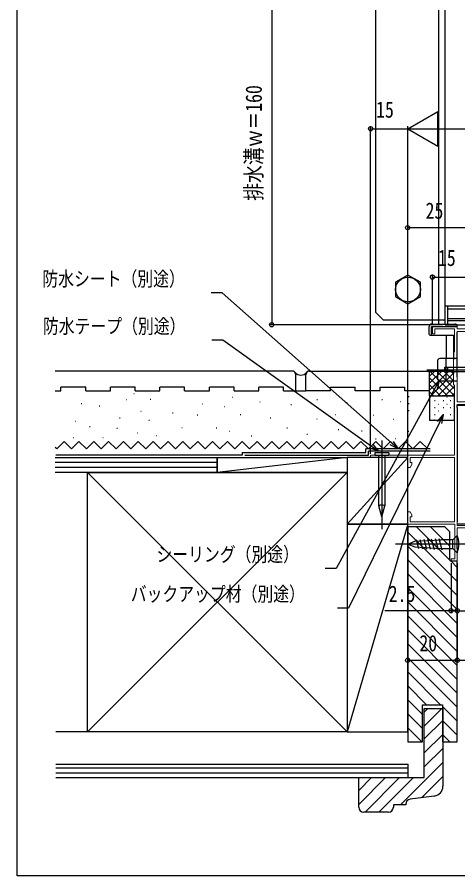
# Model space of a CAD drawing. Units: millimetres, scale not verified. Extents: x -495 to 495, y -800 to 801.
# Drawn here: x -495 to -316.8, y -799.9 to -452.5 of the extents above; entities that cross this region are included whole.
import ezdxf
from ezdxf.enums import TextEntityAlignment as Align

# ---------------------------------------------------------------- set-up
doc = ezdxf.new("R2010")
doc.units = ezdxf.units.MM
doc.header["$LTSCALE"] = 4
doc.layers.add('0-2_YKK_11', color=7, linetype='Continuous', lineweight=18)
for name, color, linetype in [('0-5_YKK_13', 4, 'Continuous'), ('0-7_YKK_D', 6, 'Continuous'), ('0-8_YKK_ZWAK', 7, 'Continuous'), ('0-9_YSS_K', 3, 'Continuous')]:
    doc.layers.add(name, color=color, linetype=linetype)
doc.styles.add('ＭＳ ゴシック', font='')
doc.styles.get('ＭＳ ゴシック').set_extended_font_data('MS Gothic')

msp = doc.modelspace()

# ---------------------------------------------------------------- linework, layer by layer
at = {"layer": '0-2_YKK_11'}
for points in [[(-305.599, -578.665), (-317.099, -578.665), (-317.099, -577.665), (-327.099, -577.665), (-327.099, -580.665), (-326.099, -580.665), (-326.099, -578.665), (-318.199, -578.665), (-318.199, -587.765), (-318.599, -588.165), (-318.599, -601.165), (-318.199, -601.565), (-318.199, -629.665), (-352.099, -629.665), (-352.099, -630.665), (-337.918, -630.665), (-337.659, -630.516), (-337.099, -630.666), (-337.099, -634.666), (-336.099, -634.666), (-335.449, -633.541), (-335.449, -632.666), (-336.099, -632.666), (-336.099, -630.665), (-318.199, -630.665), (-318.199, -656.665), (-336.099, -656.665), (-336.099, -654.666), (-335.449, -654.666), (-335.449, -653.792), (-336.099, -652.666), (-337.099, -652.666), (-337.099, -657.665), (-318.099, -657.665), (-318.099, -671.665), (-319.599, -671.665), (-319.599, -672.665), (-317.099, -672.665), (-317.099, -659.165), (-305.599, -659.165)], [(-304.099, -607.665), (-304.099, -606.665), (-305.099, -606.665), (-305.099, -608.165), (-317.099, -608.165), (-317.099, -579.665), (-312.099, -579.665), (-312.099, -581.665)], [(-317.099, -658.165), (-317.099, -609.165), (-305.599, -609.165)], [(-304.099, -657.665), (-304.099, -656.665), (-305.099, -656.665), (-305.099, -658.165), (-317.099, -658.165)]]:
    msp.add_lwpolyline(points, dxfattribs=at)
at = {"layer": '0-5_YKK_13'}
for p, q in [((-324.501, -576.967), (-324.501, -416.967)), ((-322.001, -576.967), (-322.001, -416.967)), ((-350.001, -571.967), (-350.001, -421.967)), ((-311.501, -569.467), (-322.001, -569.467)), ((-321.001, -569.467), (-321.001, -576.967)), ((-350.001, -571.967), (-347.001, -574.967)), ((-321.001, -570.467), (-300.501, -570.467)), ((-347.001, -574.967), (-324.501, -574.967)), ((-324.501, -574.967), (-322.001, -574.967)), ((-321.001, -574.467), (-300.501, -574.467)), ((-321.001, -575.267), (-300.501, -575.267)), ((-328.599, -577.965), (-328.599, -580.365)), ((-327.599, -577.965), (-327.599, -581.165)), ((-327.299, -576.665), (-317.899, -576.665)), ((-327.299, -577.665), (-317.099, -577.665)), ((-322.001, -576.967), (-321.001, -576.967)), ((-322.001, -576.967), (-300.501, -576.967)), ((-317.099, -577.665), (-317.099, -577.465)), ((-317.099, -598.165), (-317.099, -579.965)), ((-327.799, -581.165), (-318.599, -581.165)), ((-321.599, -581.165), (-321.599, -590.665)), ((-318.599, -581.165), (-318.599, -591.165)), ((-325.099, -591.665), (-325.099, -598.665)), ((-321.635, -590.665), (-324.099, -590.665)), ((-321.635, -590.665), (-321.635, -599.665)), ((-317.099, -590.665), (-321.635, -590.665)), ((-329.439, -595.165), (-310.155, -595.165)), ((-313.096, -596.062), (-322.096, -596.062)), ((-320.845, -596.062), (-320.845, -594.062)), ((-318.599, -595.665), (-318.599, -596.665)), ((-324.099, -599.665), (-321.635, -599.665)), ((-321.635, -599.665), (-317.099, -599.665)), ((-317.099, -610.465), (-317.099, -656.665)), ((-347.599, -623.725), (-347.599, -659.665)), ((-344.779, -628.725), (-350.419, -628.725)), ((-350.419, -628.725), (-350.419, -629.665)), ((-344.779, -628.725), (-344.779, -629.665)), ((-350.419, -629.665), (-344.779, -629.665)), ((-348.799, -650.186), (-348.799, -629.665)), ((-346.399, -629.665), (-346.399, -650.186)), ((-347.599, -654.665), (-348.799, -650.186)), ((-347.599, -650.028), (-347.599, -654.665)), ((-347.599, -654.665), (-346.399, -650.186)), ((-326.026, -663.457), (-324.825, -667.939)), ((-324.496, -663.372), (-323.248, -668.027)), ((-312.099, -665.665), (-342.099, -665.665)), ((-333.677, -663.881), (-332.706, -667.502)), ((-332.147, -663.796), (-331.13, -667.59)), ((-330.616, -663.711), (-329.554, -667.677)), ((-329.086, -663.627), (-327.977, -667.765)), ((-327.556, -663.542), (-326.401, -667.852)), ((-318.849, -663.915), (-323.766, -663.915)), ((-318.849, -667.415), (-318.849, -663.915)), ((-317.099, -667.415), (-317.099, -663.915)), ((-323.766, -667.415), (-318.849, -667.415))]:
    msp.add_line(p, q, dxfattribs=at)
msp.add_lwpolyline([(-337.001, -556.893), (-342.001, -559.78), (-342.001, -565.554), (-337.001, -568.44), (-332.001, -565.554), (-332.001, -559.78)], close=True, dxfattribs=at)
for points in [[(-322.096, -596.062), (-322.096, -594.062), (-313.096, -594.062)], [(-317.099, -610.465), (-317.099, -609.465), (-308.599, -609.465)], [(-305.599, -656.165), (-305.599, -657.665), (-317.099, -657.665)], [(-317.099, -663.915), (-317.099, -662.165), (-318.849, -663.915)], [(-337.099, -665.665), (-334.283, -664.498), (-323.766, -663.915)], [(-337.099, -665.665), (-334.283, -666.831), (-323.766, -667.415)], [(-317.099, -667.415), (-317.099, -669.165), (-318.849, -667.415)]]:
    msp.add_lwpolyline(points, dxfattribs=at)
msp.add_circle((-337.001, -562.667), 5, dxfattribs=at)
for centre, radius, start, end in [((-327.299, -577.965), 1.3, 90, 180), ((-327.299, -577.965), 0.3, 90, 180), ((-317.899, -577.465), 0.8, 0, 90), ((-327.799, -580.365), 0.8, 180, 270), ((-324.099, -591.665), 1, 90, 180), ((-324.099, -598.665), 1, 180, 270), ((-348.064, -651.135), 1.2, 67.21414, 127.78586), ((-347.135, -651.135), 1.2, 52.21414, 112.78586), ((-325.499, -665.665), 9.1, 337.38014, 22.61986)]:
    msp.add_arc(centre, radius, start, end, dxfattribs=at)
at = {"layer": '0-7_YKK_D'}
for p, q in [((-392.099, -416.967), (-392.099, -576.967)), ((-337.099, -497.665), (-324.975, -490.665)), ((-324.975, -504.665), (-324.975, -490.665)), ((-352.099, -629.165), (-352.099, -496.665)), ((-337.099, -656.365), (-337.099, -496.665)), ((-337.099, -656.365), (-337.099, -496.665)), ((-352.099, -497.665), (-337.099, -497.665)), ((-337.099, -497.665), (-324.975, -504.665)), ((-337.099, -497.665), (-312.851, -497.665)), ((-323.099, -497.665), (322.901, -497.665)), ((-337.099, -629.666), (-337.099, -536.665)), ((-337.099, -537.665), (-312.096, -537.665)), ((-327.099, -576.965), (-327.099, -556.665)), ((-327.099, -557.665), (-312.099, -557.665)), ((-323.001, -576.967), (-393.099, -576.967)), ((-337.099, -658.365), (-337.099, -713.665)), ((-319.599, -673.365), (-319.599, -693.665)), ((-317.099, -673.365), (-317.099, -713.665)), ((-317.099, -673.365), (-317.099, -713.665)), ((-317.099, -673.365), (-317.099, -693.665)), ((-319.599, -692.665), (-346.399, -692.665)), ((-317.099, -692.665), (-319.599, -692.665)), ((-317.099, -692.665), (-313.699, -692.665)), ((-337.099, -712.665), (-317.099, -712.665)), ((-317.099, -712.665), (-304.099, -712.665))]:
    msp.add_line(p, q, dxfattribs=at)
for points in [[(-341.003, -627.163), (-343.547, -624.907), (-412.158, -564.059), (-416.558, -564.059)], [(-348.974, -628.163), (-351.741, -626.187), (-411.915, -583.218), (-416.315, -583.218)], [(-324.41, -599.553), (-326.044, -602.535), (-366.023, -675.534), (-370.423, -675.534)], [(-326.843, -602.097), (-324.41, -599.553), (-325.245, -602.972)], [(-322.742, -613.393), (-324.238, -616.447), (-361.048, -691.573), (-365.448, -691.573)], [(-325.056, -616.046), (-322.742, -613.393), (-323.419, -616.847)], [(-342.943, -624.225), (-341.003, -627.163), (-344.151, -625.588)], [(-351.211, -625.446), (-348.974, -628.163), (-352.27, -626.928)]]:
    msp.add_lwpolyline(points, dxfattribs=at)
for centre in [(-352.099, -497.665), (-337.099, -537.665), (-327.099, -557.665), (-392.099, -576.967), (-319.599, -692.665), (-317.099, -692.665), (-337.099, -712.665), (-317.099, -712.665), (-317.099, -712.665)]:
    msp.add_circle(centre, 0.85, dxfattribs=at)
at = {"layer": '0-8_YKK_ZWAK'}
msp.add_lwpolyline([(495, -799.9), (-495, -799.9), (-495, 760.1)], dxfattribs=at)
at = {"layer": '0-9_YSS_K'}
for p, q in [((-383.798, -595.665), (-479.619, -595.665)), ((-382.298, -603.665), (-382.298, -597.165)), ((-378.298, -603.665), (-378.298, -597.165)), ((-376.798, -595.665), (-328.298, -595.665)), ((-328.298, -603.665), (-328.298, -595.665)), ((-326.18, -595.665), (-328.298, -597.783)), ((-323.351, -595.665), (-328.298, -600.612)), ((-320.523, -595.665), (-328.298, -603.44)), ((-328.298, -605.665), (-328.298, -595.665)), ((-328.298, -595.665), (-318.698, -595.665)), ((-328.194, -595.665), (-318.298, -605.561)), ((-318.698, -596.669), (-327.694, -605.665)), ((-325.366, -595.665), (-318.298, -602.732)), ((-322.537, -595.665), (-318.698, -599.504)), ((-319.709, -595.665), (-318.698, -596.676)), ((-328.298, -598.389), (-321.023, -605.665)), ((-318.698, -599.497), (-324.866, -605.665)), ((-479.619, -603.665), (-477.296, -603.665)), ((-477.296, -603.665), (-477.296, -602.165)), ((-467.296, -602.165), (-477.296, -602.165)), ((-467.296, -603.665), (-467.296, -602.165)), ((-447.296, -602.165), (-457.296, -602.165)), ((-447.296, -603.665), (-447.296, -602.165)), ((-447.296, -603.665), (-437.298, -603.665)), ((-437.298, -603.665), (-437.298, -602.165)), ((-427.298, -602.165), (-437.298, -602.165)), ((-427.298, -603.665), (-427.298, -602.165)), ((-407.298, -602.165), (-417.298, -602.165)), ((-407.298, -603.665), (-407.298, -602.165)), ((-387.3, -602.165), (-397.3, -602.165)), ((-387.3, -603.665), (-387.3, -602.165)), ((-387.3, -603.665), (-382.298, -603.665)), ((-382.298, -603.665), (-378.298, -603.665)), ((-368.296, -603.665), (-378.298, -603.665)), ((-368.296, -602.165), (-358.296, -602.165)), ((-368.296, -603.665), (-368.296, -602.165)), ((-348.298, -602.165), (-338.298, -602.165)), ((-348.298, -603.665), (-348.298, -602.165)), ((-328.298, -601.218), (-323.851, -605.665)), ((-328.298, -604.046), (-326.68, -605.665)), ((-318.298, -601.926), (-322.037, -605.665)), ((-450.77, -607.284), (-450.97, -607.284)), ((-447.691, -604.891), (-447.891, -604.891)), ((-441.021, -607.239), (-441.221, -607.239)), ((-407.917, -606.429), (-408.117, -606.429)), ((-373.625, -607.332), (-373.825, -607.332)), ((-347.314, -607.382), (-347.514, -607.382)), ((-336.53, -606.112), (-336.73, -606.112)), ((-328.298, -605.665), (-318.298, -605.665)), ((-328.298, -605.665), (-328.298, -615.665)), ((-326.008, -607.736), (-326.208, -607.736)), ((-318.198, -605.665), (-323.299, -605.665)), ((-322.542, -607.736), (-322.742, -607.736)), ((-321.128, -606.322), (-321.328, -606.322)), ((-319.713, -607.736), (-319.913, -607.736)), ((-318.298, -604.754), (-319.209, -605.665)), ((-318.299, -606.322), (-318.499, -606.322)), ((-318.198, -615.664), (-318.198, -605.664)), ((-468.875, -608.879), (-469.075, -608.879)), ((-461.643, -609.927), (-461.843, -609.927)), ((-419.874, -609.034), (-420.074, -609.034)), ((-411.046, -610.181), (-411.246, -610.181)), ((-396.745, -608.324), (-396.945, -608.324)), ((-384.126, -609.371), (-384.326, -609.371)), ((-361.605, -608.479), (-361.805, -608.479)), ((-339.982, -608.179), (-340.182, -608.179)), ((-336.53, -608.941), (-336.73, -608.941)), ((-326.008, -610.565), (-326.208, -610.565)), ((-324.594, -609.151), (-324.794, -609.151)), ((-322.542, -610.565), (-322.742, -610.565)), ((-321.128, -609.151), (-321.328, -609.151)), ((-319.713, -610.565), (-319.913, -610.565)), ((-318.299, -609.15), (-318.499, -609.15)), ((-453.414, -614.763), (-453.614, -614.763)), ((-444.835, -612.071), (-445.035, -612.071)), ((-431.944, -612.773), (-432.144, -612.773)), ((-421.969, -613.471), (-422.169, -613.471)), ((-404.625, -613.41), (-404.825, -613.41)), ((-392.455, -614.806), (-392.655, -614.806)), ((-366.143, -613.366), (-366.343, -613.366)), ((-350.805, -613.614), (-351.005, -613.614)), ((-336.53, -611.769), (-336.73, -611.769)), ((-326.008, -613.393), (-326.208, -613.393)), ((-324.594, -611.979), (-324.794, -611.979)), ((-322.542, -613.393), (-322.742, -613.393)), ((-319.713, -613.393), (-319.913, -613.393)), ((-318.299, -611.979), (-318.499, -611.979)), ((-318.299, -614.807), (-318.499, -614.807)), ((-471.369, -616.109), (-471.569, -616.109)), ((-465.546, -618.203), (-465.746, -618.203)), ((-441.57, -615.715), (-441.77, -615.715)), ((-373.675, -615.21), (-373.875, -615.21)), ((-342.825, -615.259), (-343.025, -615.259)), ((-318.198, -615.665), (-328.298, -615.666)), ((-326.322, -615.549), (-326.522, -615.549)), ((-454.474, -618.951), (-454.674, -618.951)), ((-446.308, -620.801), (-446.508, -620.801)), ((-428.253, -618.657), (-428.453, -618.657)), ((-414.288, -618.806), (-414.488, -618.806)), ((-409.001, -620.153), (-409.201, -620.153)), ((-385.722, -618.745), (-385.922, -618.745)), ((-377.665, -621.343), (-377.865, -621.343)), ((-364.996, -619.498), (-365.196, -619.498)), ((-355.543, -619.996), (-355.743, -619.996)), ((-336.64, -620.196), (-336.84, -620.196)), ((-472.18, -622.741), (-472.38, -622.741)), ((-460.209, -622.741), (-460.409, -622.741)), ((-455.022, -627.163), (-458.022, -624.163)), ((-446.022, -624.163), (-449.022, -627.163)), ((-437.022, -627.163), (-440.022, -624.163)), ((-438.528, -621.848), (-438.728, -621.848)), ((-434.022, -624.163), (-437.022, -627.163)), ((-425.022, -627.163), (-428.022, -624.163)), ((-416.022, -624.163), (-419.022, -627.163)), ((-413.022, -627.163), (-416.022, -624.163)), ((-400.186, -622.085), (-400.386, -622.085)), ((-349.907, -623.287), (-350.107, -623.287)), ((-341.977, -623.137), (-342.177, -623.137)), ((-404.003, -628.663), (-354.003, -628.663)), ((-328.003, -627.163), (-354.003, -627.163)), ((-354.003, -628.663), (-354.003, -627.163)), ((-328.003, -628.163), (-353.003, -628.163)), ((-353.003, -629.663), (-353.003, -628.163)), ((-361.598, -630.665), (-414.098, -636.665)), ((-403.003, -629.663), (-353.003, -629.663)), ((-337.099, -630.665), (-361.598, -657.665)), ((-414.098, -632.665), (-479.619, -632.665)), ((-414.098, -634.665), (-479.619, -634.665)), ((-361.598, -741.665), (-466.598, -636.665)), ((-361.598, -636.665), (-466.598, -741.665)), ((-337.099, -657.665), (-361.598, -741.665)), ((-337.098, -658.665), (-337.098, -745.665)), ((-322.098, -658.665), (-337.098, -658.665)), ((-320.098, -672.155), (-333.588, -658.665)), ((-320.098, -666.498), (-327.932, -658.665)), ((-320.098, -660.665), (-322.098, -658.665)), ((-317.098, -680.812), (-337.098, -660.812)), ((-320.098, -672.165), (-320.098, -660.665)), ((-317.098, -686.469), (-337.098, -666.469)), ((-317.098, -692.126), (-337.098, -672.126)), ((-317.098, -672.665), (-319.598, -672.665)), ((-317.098, -675.155), (-319.588, -672.665)), ((-317.098, -745.665), (-317.098, -672.665)), ((-317.098, -697.783), (-337.098, -677.783)), ((-317.098, -703.439), (-337.098, -683.439)), ((-317.098, -709.096), (-337.098, -689.096)), ((-317.098, -714.753), (-337.098, -694.753)), ((-317.098, -720.41), (-337.098, -700.41)), ((-317.098, -726.067), (-337.098, -706.067)), ((-317.098, -731.724), (-337.098, -711.724)), ((-323.814, -730.665), (-337.098, -717.381)), ((-329.471, -730.665), (-337.098, -723.037)), ((-331.098, -734.694), (-337.098, -728.694)), ((-331.098, -730.665), (-323.098, -730.665)), ((-331.098, -745.665), (-331.098, -730.665)), ((-330.399, -732.165), (-322.899, -732.165)), ((-330.399, -760.165), (-330.399, -732.165)), ((-323.25, -732.165), (-330.399, -739.314)), ((-328.907, -732.165), (-330.399, -733.657)), ((-323.098, -730.665), (-323.098, -745.665)), ((-317.098, -737.381), (-323.098, -731.381)), ((-322.899, -732.165), (-322.899, -763.663)), ((-331.098, -740.351), (-337.098, -734.351)), ((-322.899, -737.035), (-330.399, -744.535)), ((-317.098, -743.037), (-323.098, -737.037)), ((-463.899, -741.665), (-479.416, -741.665)), ((-331.441, -745.665), (-337.098, -740.008)), ((-322.899, -742.692), (-330.399, -750.192)), ((-320.128, -745.665), (-323.098, -742.694)), ((-337.098, -745.665), (-331.098, -745.665)), ((-323.098, -745.665), (-317.098, -745.665)), ((-322.899, -748.349), (-330.399, -755.849)), ((-479.42, -754.665), (-336.899, -754.665)), ((-479.42, -756.165), (-336.899, -756.165)), ((-322.899, -754.006), (-340.058, -771.165)), ((-479.42, -758.165), (-336.899, -758.165)), ((-356.899, -760.165), (-330.399, -760.165)), ((-356.899, -772.165), (-356.899, -760.165)), ((-346.029, -760.165), (-356.899, -771.035)), ((-351.686, -760.165), (-356.899, -765.378)), ((-340.372, -760.165), (-354.372, -774.165)), ((-334.715, -760.165), (-348.715, -774.165)), ((-322.899, -759.663), (-331.556, -768.319)), ((-326.371, -767.628), (-336.164, -768.933)), ((-342.899, -771.165), (-342.899, -772.165)), ((-337.899, -771.165), (-342.899, -771.165)), ((-337.899, -770.916), (-337.899, -771.165)), ((-344.899, -774.165), (-354.899, -774.165))]:
    msp.add_line(p, q, dxfattribs=at)
for points in [[(-467.296, -603.665), (-457.296, -603.665), (-457.296, -602.165)], [(-427.298, -603.665), (-417.298, -603.665), (-417.298, -602.165)], [(-407.298, -603.665), (-397.3, -603.665), (-397.3, -602.165)], [(-348.298, -603.665), (-358.296, -603.665), (-358.296, -602.165)], [(-328.298, -603.665), (-338.298, -603.665), (-338.298, -602.165)], [(-476.022, -624.163), (-479.022, -627.163), (-479.619, -626.566)], [(-470.022, -624.163), (-473.022, -627.163), (-476.022, -624.163)], [(-464.022, -624.163), (-467.022, -627.163), (-470.022, -624.163)], [(-458.022, -624.163), (-461.022, -627.163), (-464.022, -624.163)], [(-449.022, -627.163), (-452.022, -624.163), (-455.022, -627.163)], [(-440.022, -624.163), (-443.022, -627.163), (-446.022, -624.163)], [(-428.022, -624.163), (-431.022, -627.163), (-434.022, -624.163)], [(-419.022, -627.163), (-422.022, -624.163), (-425.022, -627.163)], [(-407.022, -627.163), (-410.022, -624.163), (-413.022, -627.163)], [(-401.022, -627.163), (-404.022, -624.163), (-407.022, -627.163)], [(-395.022, -627.163), (-398.022, -624.163), (-401.022, -627.163)], [(-389.022, -627.163), (-392.022, -624.163), (-395.022, -627.163)], [(-383.022, -627.163), (-386.022, -624.163), (-389.022, -627.163)], [(-377.022, -627.163), (-380.022, -624.163), (-383.022, -627.163)], [(-371.022, -627.163), (-374.022, -624.163), (-377.022, -627.163)], [(-365.022, -627.163), (-368.022, -624.163), (-371.022, -627.163)], [(-359.022, -627.163), (-362.022, -624.163), (-365.022, -627.163)], [(-353.022, -627.163), (-356.022, -624.163), (-359.022, -627.163)], [(-347.022, -627.163), (-350.022, -624.163), (-353.022, -627.163)], [(-341.022, -627.163), (-344.022, -624.163), (-347.022, -627.163)], [(-335.022, -627.163), (-338.022, -624.163), (-341.022, -627.163)], [(-329.022, -627.163), (-332.022, -624.163), (-335.022, -627.163)], [(-404.003, -628.663), (-404.003, -629.663), (-479.42, -629.663)], [(-479.619, -630.665), (-414.098, -630.665), (-414.098, -636.665), (-479.619, -636.665)], [(-479.42, -760.165), (-336.899, -760.165), (-336.899, -754.665)]]:
    msp.add_lwpolyline(points, dxfattribs=at)
for points in [[(-414.098, -636.665), (-414.098, -630.665), (-361.598, -630.665), (-361.598, -636.665)], [(-337.099, -657.665), (-337.099, -630.665), (-361.598, -630.665), (-361.598, -657.665)], [(-466.598, -741.665), (-466.598, -636.665), (-361.598, -636.665), (-361.598, -741.665)], [(-337.099, -741.667), (-337.099, -657.665), (-361.598, -657.665), (-361.598, -741.665)]]:
    msp.add_lwpolyline(points, close=True, dxfattribs=at)
for centre, radius, start, end in [((-383.798, -597.165), 1.5, 0, 90), ((-380.298, -594.336), 3, 218.94244, 321.05756), ((-376.798, -597.165), 1.5, 90, 180), ((-319.598, -672.165), 0.5, 180, 270), ((-326.899, -763.663), 4, 277.59464, 0), ((-335.899, -770.916), 2, 97.59464, 180), ((-354.899, -772.165), 2, 180, 270), ((-344.899, -772.165), 2, 270, 0)]:
    msp.add_arc(centre, radius, start, end, dxfattribs=at)

# ---------------------------------------------------------------- texts
at = {"layer": '0-7_YKK_D', "style": 'ＭＳ ゴシック', "width": 0.8}
msp.add_text('排水溝ｗ＝160', height=6.598, rotation=90, dxfattribs=at).set_placement((-394.099, -526.795), align=Align.BOTTOM_LEFT)
for s, height, p in [('15', 6.598, (-349.879, -495.165)), ('25', 6.598, (-329.878, -536.065)), ('15', 6.598, (-324.879, -555.165)), ('防水シート（別途）', 5.865, (-484.825, -563.059)), ('防水テープ（別途）', 5.865, (-484.582, -582.218)), ('シーリング（別途）', 5.865, (-438.69, -674.534)), ('バックアップ材（別途）', 5.865, (-449.074, -690.573)), ('2.5', 6.598, (-344.799, -691.065)), ('20', 6.598, (-332.379, -711.065))]:
    msp.add_text(s, height=height, dxfattribs=at).set_placement(p, align=Align.BOTTOM_LEFT)

doc.saveas('drawing.dxf')
